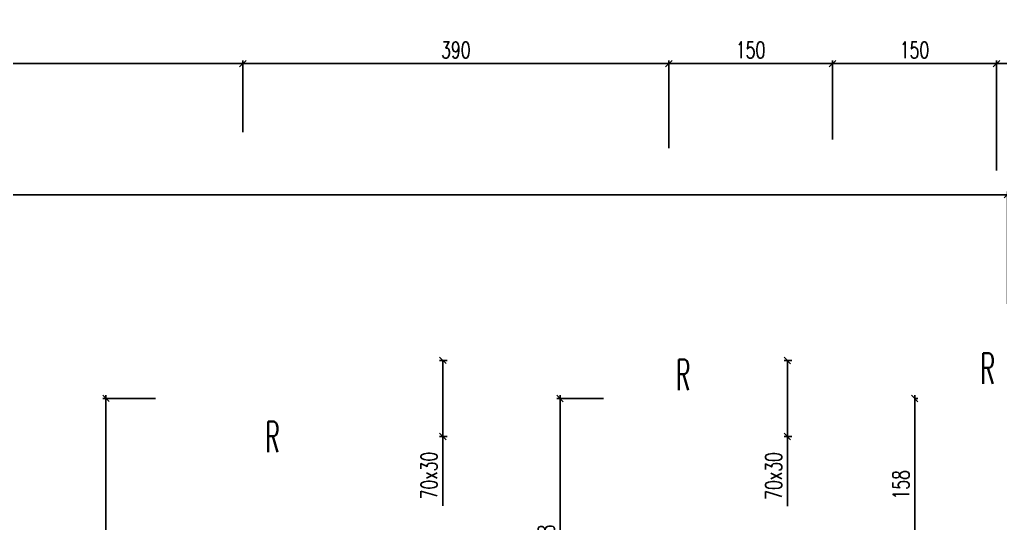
# Model space of a CAD drawing. Extents: x 307 to 786, y -197 to -94.
# Drawn here: x 394.93 to 403.9, y -105.28 to -100.67 of the extents above; entities that cross this region are included whole.
import ezdxf

# ---------------------------------------------------------------- set-up
doc = ezdxf.new("R2010")
doc.units = 0
doc.header["$LTSCALE"] = 0.5
doc.header["$MEASUREMENT"] = 0
doc.layers.get('DEFPOINTS').update_dxf_attribs({"linetype": 'CONTINUOUS'})
doc.layers.add('COTATION', color=7, linetype='CONTINUOUS')
doc.layers.add('REPERE-RAID', color=4, linetype='CONTINUOUS')
doc.styles.add('ROMANS8', font='romans.shx', dxfattribs={"width": 0.7})
doc.styles.get("Standard").update_dxf_attribs({"font": 'txt.shx'})
doc.dimstyles.new('COT50 cm', dxfattribs={"dimtxt": 0.15, "dimasz": 0.06, "dimexe": 0.03, "dimexo": 0.1, "dimgap": 0.05, "dimtad": 1, "dimdec": 0, "dimlfac": 100, "dimzin": 0, "dimdsep": 46, "dimtxsty": 'ROMANS8', "dimblk1": 'OBLIQUE', "dimblk2": 'OBLIQUE', "dimsah": 1, "dimcen": 0.03, "dimdle": 0.03, "dimclrt": 1, "dimadec": 0, "dimazin": 0, "dimtfac": 1, "dimtdec": 0, "dimtmove": 0, "dimatfit": 3, "dimfxl": 1, "dimfxlon": 1, "dimtolj": 1, "dimtzin": 0, "dimlwd": -1, "dimlwe": -1, "dimarcsym": 0})

# ---------------------------------------------------------------- blocks, each defined once
blk = doc.blocks.new('_Oblique')
at = {"layer": 'COTATION', "color": 0, "lineweight": -2}
blk.add_line((-0.5, -0.5), (0.5, 0.5), dxfattribs=at)
blk = doc.blocks.new('*D27')
at = {"layer": 'COTATION', "color": 0, "transparency": 16777216}
for p, q in [((390.8665, -101.0694), (396.9997, -101.0694)), ((390.8965, -101.3559), (390.8965, -101.0394)), ((396.9697, -101.6966), (396.9697, -101.0394))]:
    blk.add_line(p, q, dxfattribs=at)
at = {"layer": 'DEFPOINTS', "color": 0, "transparency": 16777216}
for p in [(396.9697, -101.0694), (390.8965, -101.4559), (396.9697, -101.7966)]:
    blk.add_point(p, dxfattribs=at)
at = {"layer": 'COTATION', "color": 0, "transparency": 16777216, "xscale": 0.06, "yscale": 0.06, "zscale": 0.06, "rotation": 180}
blk.add_blockref('_Oblique', (390.8965, -101.0694), dxfattribs=at)
at = {"layer": 'COTATION', "color": 0, "transparency": 16777216, "xscale": 0.06, "yscale": 0.06, "zscale": 0.06}
blk.add_blockref('_Oblique', (396.9697, -101.0694), dxfattribs=at)
at = {"layer": 'COTATION', "color": 1, "transparency": 16777216, "insert": (393.9331, -100.9444), "char_height": 0.15, "attachment_point": 5, "style": 'ROMANS8'}
blk.add_mtext('\\A1;607', dxfattribs=at)
blk = doc.blocks.new('*D28')
at = {"layer": 'COTATION', "color": 0, "transparency": 16777216}
for p, q in [((396.9397, -101.0694), (400.8984, -101.0694)), ((396.9697, -101.6966), (396.9697, -101.0394)), ((400.8684, -101.8443), (400.8684, -101.0394))]:
    blk.add_line(p, q, dxfattribs=at)
at = {"layer": 'DEFPOINTS', "color": 0, "transparency": 16777216}
for p in [(400.8684, -101.0694), (396.9697, -101.7966), (400.8684, -101.9443)]:
    blk.add_point(p, dxfattribs=at)
at = {"layer": 'COTATION', "color": 0, "transparency": 16777216, "xscale": 0.06, "yscale": 0.06, "zscale": 0.06, "rotation": 180}
blk.add_blockref('_Oblique', (396.9697, -101.0694), dxfattribs=at)
at = {"layer": 'COTATION', "color": 0, "transparency": 16777216, "xscale": 0.06, "yscale": 0.06, "zscale": 0.06}
blk.add_blockref('_Oblique', (400.8684, -101.0694), dxfattribs=at)
at = {"layer": 'COTATION', "color": 1, "transparency": 16777216, "insert": (398.919, -100.9444), "char_height": 0.15, "attachment_point": 5, "style": 'ROMANS8'}
blk.add_mtext('\\A1;390', dxfattribs=at)
blk = doc.blocks.new('*D29')
at = {"layer": 'COTATION', "color": 0, "transparency": 16777216}
for p, q in [((400.8384, -101.0694), (402.3967, -101.0694)), ((400.8684, -101.8443), (400.8684, -101.0394)), ((402.3667, -101.7654), (402.3667, -101.0394))]:
    blk.add_line(p, q, dxfattribs=at)
at = {"layer": 'DEFPOINTS', "color": 0, "transparency": 16777216}
for p in [(402.3667, -101.0694), (402.3667, -101.8654), (400.8684, -101.9443)]:
    blk.add_point(p, dxfattribs=at)
at = {"layer": 'COTATION', "color": 0, "transparency": 16777216, "xscale": 0.06, "yscale": 0.06, "zscale": 0.06, "rotation": 180}
blk.add_blockref('_Oblique', (400.8684, -101.0694), dxfattribs=at)
at = {"layer": 'COTATION', "color": 0, "transparency": 16777216, "xscale": 0.06, "yscale": 0.06, "zscale": 0.06}
blk.add_blockref('_Oblique', (402.3667, -101.0694), dxfattribs=at)
at = {"layer": 'COTATION', "color": 1, "transparency": 16777216, "insert": (401.6175, -100.9444), "char_height": 0.15, "attachment_point": 5, "style": 'ROMANS8'}
blk.add_mtext('\\A1;150', dxfattribs=at)
blk = doc.blocks.new('*D30')
at = {"layer": 'COTATION', "color": 0, "transparency": 16777216}
for p, q in [((403.9897, -101.0694), (404.0437, -100.8894)), ((404.0437, -100.8894), (404.3187, -100.8894)), ((403.8397, -101.0694), (404.1397, -101.0694)), ((403.8697, -102.0473), (403.8697, -101.0394)), ((404.1097, -102.0473), (404.1097, -101.0394))]:
    blk.add_line(p, q, dxfattribs=at)
at = {"layer": 'DEFPOINTS', "color": 0, "transparency": 16777216}
for p in [(404.1097, -101.0694), (403.8697, -102.1473), (404.1097, -102.1473)]:
    blk.add_point(p, dxfattribs=at)
at = {"layer": 'COTATION', "color": 0, "transparency": 16777216, "xscale": 0.06, "yscale": 0.06, "zscale": 0.06, "rotation": 180}
blk.add_blockref('_Oblique', (403.8697, -101.0694), dxfattribs=at)
at = {"layer": 'COTATION', "color": 0, "transparency": 16777216, "xscale": 0.06, "yscale": 0.06, "zscale": 0.06}
blk.add_blockref('_Oblique', (404.1097, -101.0694), dxfattribs=at)
at = {"layer": 'COTATION', "color": 1, "transparency": 16777216, "insert": (404.1812, -100.7644), "char_height": 0.15, "attachment_point": 5, "style": 'ROMANS8'}
blk.add_mtext('\\A1;24', dxfattribs=at)
blk = doc.blocks.new('*D70')
at = {"layer": 'COTATION', "color": 0, "transparency": 16777216}
for p, q in [((396.1692, -104.1346), (395.686, -104.1346)), ((395.716, -110.4475), (395.716, -104.1046)), ((396.716, -110.4175), (395.686, -110.4175))]:
    blk.add_line(p, q, dxfattribs=at)
at = {"layer": 'DEFPOINTS', "color": 0, "transparency": 16777216}
for p in [(395.716, -104.1346), (396.2692, -104.1346), (396.8899, -110.4175)]:
    blk.add_point(p, dxfattribs=at)
at = {"layer": 'COTATION', "color": 0, "transparency": 16777216, "xscale": 0.06, "yscale": 0.06, "zscale": 0.06}
for p, rotation in [((395.716, -104.1346), 90), ((395.716, -110.4175), 270)]:
    blk.add_blockref('_Oblique', p, dxfattribs=dict(at, rotation=rotation))
at = {"layer": 'COTATION', "color": 1, "transparency": 16777216, "insert": (395.591, -107.2761), "char_height": 0.15, "attachment_point": 5, "rotation": 90, "style": 'ROMANS8'}
blk.add_mtext('\\A1;628', dxfattribs=at)
blk = doc.blocks.new('*D101')
at = {"layer": 'COTATION', "color": 0, "transparency": 16777216}
for p, q in [((402.3367, -101.0694), (403.8997, -101.0694)), ((402.3667, -101.7654), (402.3667, -101.0394)), ((403.8697, -101.5926), (403.8697, -101.0394))]:
    blk.add_line(p, q, dxfattribs=at)
at = {"layer": 'DEFPOINTS', "color": 0, "transparency": 16777216}
for p in [(403.8697, -101.0694), (403.8697, -101.6926), (402.3667, -101.8654)]:
    blk.add_point(p, dxfattribs=at)
at = {"layer": 'COTATION', "color": 0, "transparency": 16777216, "xscale": 0.06, "yscale": 0.06, "zscale": 0.06, "rotation": 180}
blk.add_blockref('_Oblique', (402.3667, -101.0694), dxfattribs=at)
at = {"layer": 'COTATION', "color": 0, "transparency": 16777216, "xscale": 0.06, "yscale": 0.06, "zscale": 0.06}
blk.add_blockref('_Oblique', (403.8697, -101.0694), dxfattribs=at)
at = {"layer": 'COTATION', "color": 1, "transparency": 16777216, "insert": (403.1182, -100.9444), "char_height": 0.15, "attachment_point": 5, "style": 'ROMANS8'}
blk.add_mtext('\\A1;150', dxfattribs=at)
blk = doc.blocks.new('*D264')
at = {"layer": 'COTATION', "color": 0, "transparency": 16777216}
for p, q in [((401.9943, -103.7878), (401.9243, -103.7878)), ((401.9543, -103.7878), (401.9543, -104.5141)), ((401.9943, -104.4841), (401.9243, -104.4841)), ((401.9543, -104.4841), (401.9543, -105.1229))]:
    blk.add_line(p, q, dxfattribs=at)
at = {"layer": 'DEFPOINTS', "color": 0, "transparency": 16777216}
for p in [(401.9543, -103.7878), (402.2404, -103.7878), (402.202, -104.4841)]:
    blk.add_point(p, dxfattribs=at)
at = {"layer": 'COTATION', "color": 0, "transparency": 16777216, "xscale": 0.06, "yscale": 0.06, "zscale": 0.06}
for p, rotation in [((401.9543, -103.7878), 90), ((401.9543, -104.4841), 270)]:
    blk.add_blockref('_Oblique', p, dxfattribs=dict(at, rotation=rotation))
at = {"layer": 'COTATION', "color": 1, "transparency": 16777216, "insert": (401.8293, -104.8454), "char_height": 0.15, "attachment_point": 5, "rotation": 90, "style": 'ROMANS8'}
blk.add_mtext('\\A1;70x30', dxfattribs=at)
blk = doc.blocks.new('*D295')
at = {"layer": 'COTATION', "color": 0, "transparency": 16777216}
for p, q in [((400.2711, -104.1353), (399.8431, -104.1353)), ((399.8731, -106.7478), (399.8731, -104.1053)), ((400.4329, -106.7178), (399.8431, -106.7178))]:
    blk.add_line(p, q, dxfattribs=at)
at = {"layer": 'DEFPOINTS', "color": 0, "transparency": 16777216}
for p in [(399.8731, -104.1353), (400.3711, -104.1353), (400.5329, -106.7178)]:
    blk.add_point(p, dxfattribs=at)
at = {"layer": 'COTATION', "color": 0, "transparency": 16777216, "xscale": 0.06, "yscale": 0.06, "zscale": 0.06}
for p, rotation in [((399.8731, -104.1353), 90), ((399.8731, -106.7178), 270)]:
    blk.add_blockref('_Oblique', p, dxfattribs=dict(at, rotation=rotation))
at = {"layer": 'COTATION', "color": 1, "transparency": 16777216, "insert": (399.7481, -105.4265), "char_height": 0.15, "attachment_point": 5, "rotation": 90, "style": 'ROMANS8'}
blk.add_mtext('\\A1;258', dxfattribs=at)
blk = doc.blocks.new('*D298')
at = {"layer": 'COTATION', "color": 0, "transparency": 16777216}
for p, q in [((403.1202, -104.1058), (403.1202, -105.7478)), ((403.1202, -104.1358), (403.1502, -104.1358)), ((402.9074, -105.7178), (403.1502, -105.7178))]:
    blk.add_line(p, q, dxfattribs=at)
at = {"layer": 'DEFPOINTS', "color": 0, "transparency": 16777216}
for p in [(403.0855, -104.1358), (402.8074, -105.7178), (403.1202, -105.7178)]:
    blk.add_point(p, dxfattribs=at)
at = {"layer": 'COTATION', "color": 0, "transparency": 16777216, "xscale": 0.06, "yscale": 0.06, "zscale": 0.06}
for p, rotation in [((403.1202, -104.1358), 90), ((403.1202, -105.7178), 270)]:
    blk.add_blockref('_Oblique', p, dxfattribs=dict(at, rotation=rotation))
at = {"layer": 'COTATION', "color": 1, "transparency": 16777216, "insert": (402.9952, -104.9268), "char_height": 0.15, "attachment_point": 5, "rotation": 90, "style": 'ROMANS8'}
blk.add_mtext('\\A1;158', dxfattribs=at)
blk = doc.blocks.new('*D436')
at = {"layer": 'COTATION', "color": 0, "transparency": 16777216}
for p, q in [((398.8396, -103.7868), (398.7696, -103.7868)), ((398.7996, -103.7868), (398.7996, -104.5139)), ((398.8396, -104.4839), (398.7696, -104.4839)), ((398.7996, -104.4839), (398.7996, -105.1192))]:
    blk.add_line(p, q, dxfattribs=at)
at = {"layer": 'DEFPOINTS', "color": 0, "transparency": 16777216}
for p in [(398.7996, -103.7868), (398.9988, -103.7868), (399.0008, -104.4839)]:
    blk.add_point(p, dxfattribs=at)
at = {"layer": 'COTATION', "color": 0, "transparency": 16777216, "xscale": 0.06, "yscale": 0.06, "zscale": 0.06}
for p, rotation in [((398.7996, -103.7868), 90), ((398.7996, -104.4839), 270)]:
    blk.add_blockref('_Oblique', p, dxfattribs=dict(at, rotation=rotation))
at = {"layer": 'COTATION', "color": 1, "transparency": 16777216, "insert": (398.6746, -104.8417), "char_height": 0.15, "attachment_point": 5, "rotation": 90, "style": 'ROMANS8'}
blk.add_mtext('\\A1;70x30', dxfattribs=at)
blk = doc.blocks.new('*D720')
at = {"layer": 'COTATION', "color": 0, "transparency": 16777216}
for p, q in [((382.143, -102.2692), (403.9999, -102.2692)), ((382.173, -103.2692), (382.173, -102.2392)), ((403.9699, -103.2692), (403.9699, -102.2392))]:
    blk.add_line(p, q, dxfattribs=at)
at = {"layer": 'DEFPOINTS', "color": 0, "transparency": 16777216}
for p in [(403.9699, -102.2692), (382.173, -103.5155), (403.9699, -104.0374)]:
    blk.add_point(p, dxfattribs=at)
at = {"layer": 'COTATION', "color": 0, "transparency": 16777216, "xscale": 0.06, "yscale": 0.06, "zscale": 0.06, "rotation": 180}
blk.add_blockref('_Oblique', (382.173, -102.2692), dxfattribs=at)
at = {"layer": 'COTATION', "color": 0, "transparency": 16777216, "xscale": 0.06, "yscale": 0.06, "zscale": 0.06}
blk.add_blockref('_Oblique', (403.9699, -102.2692), dxfattribs=at)
at = {"layer": 'COTATION', "color": 1, "transparency": 16777216, "insert": (393.0715, -102.1442), "char_height": 0.15, "attachment_point": 5, "style": 'ROMANS8'}
blk.add_mtext('\\A1;2180', dxfattribs=at)

msp = doc.modelspace()

# ---------------------------------------------------------------- texts
at = {"layer": 'REPERE-RAID', "color": 4, "width": 0.519}
for p in [(400.9348, -104.0587), (403.7227, -104.0019), (397.1752, -104.6274)]:
    msp.add_text('R', height=0.28, dxfattribs=at).set_placement(p)

# ---------------------------------------------------------------- dimensions: what is measured, and where the dimension line sits
at = {"layer": 'COTATION'}
for base, p1, p2, picture, middle in [((404.1097, -101.0694), (403.8697, -102.1473), (404.1097, -102.1473), '*D30', (404.0937, -100.7644)), ((396.9697, -101.0694), (390.8965, -101.4559), (396.9697, -101.7966), '*D27', (393.9331, -100.9444)), ((400.8684, -101.0694), (396.9697, -101.7966), (400.8684, -101.9443), '*D28', (398.919, -100.9444)), ((402.3667, -101.0694), (400.8684, -101.9443), (402.3667, -101.8654), '*D29', (401.6175, -100.9444)), ((403.8697, -101.0694), (402.3667, -101.8654), (403.8697, -101.6926), '*D101', (403.1182, -100.9444))]:
    dim = msp.add_linear_dim(base=base, p1=p1, p2=p2, dimstyle='COT50 cm', override={"dimtmove": 1}, dxfattribs=at)
    dim.commit()
    dim.dimension.update_dxf_attribs({"geometry": picture, "text_midpoint": middle})
dim = msp.add_linear_dim(base=(403.9699, -102.2692), p1=(382.173, -103.5155), p2=(403.9699, -104.0374), dimstyle='COT50 cm', dxfattribs=at)
dim.commit()
dim.dimension.update_dxf_attribs({"geometry": '*D720', "text_midpoint": (393.0715, -102.1442)})
for base, p1, p2, picture, middle in [((398.7996, -103.7868), (399.0008, -104.4839), (398.9988, -103.7868), '*D436', (398.7996, -104.8417)), ((401.9543, -103.7878), (402.202, -104.4841), (402.2404, -103.7878), '*D264', (401.9543, -104.8454))]:
    dim = msp.add_linear_dim(base=base, p1=p1, p2=p2, angle=90, text='<>x30', dimstyle='COT50 cm', override={"dimfxl": 0.04, "dimfxlon": 1}, dxfattribs=at)
    dim.commit()
    dim.dimension.update_dxf_attribs({"geometry": picture, "text_midpoint": middle, "dimtype": 160})
for base, p1, p2, override, picture, middle in [((395.716, -104.1346), (396.8899, -110.4175), (396.2692, -104.1346), {"dimtmove": 1}, '*D70', (395.591, -107.2761)), ((399.8731, -104.1353), (400.5329, -106.7178), (400.3711, -104.1353), {"dimtmove": 1}, '*D295', (399.7481, -105.4265)), ((403.1202, -105.7178), (403.0855, -104.1358), (402.8074, -105.7178), {"dimfxl": 10, "dimfxlon": 1}, '*D298', (402.9952, -104.9268))]:
    dim = msp.add_linear_dim(base=base, p1=p1, p2=p2, angle=90, dimstyle='COT50 cm', override=override, dxfattribs=at)
    dim.commit()
    dim.dimension.update_dxf_attribs({"geometry": picture, "text_midpoint": middle})

doc.saveas('drawing.dxf')
